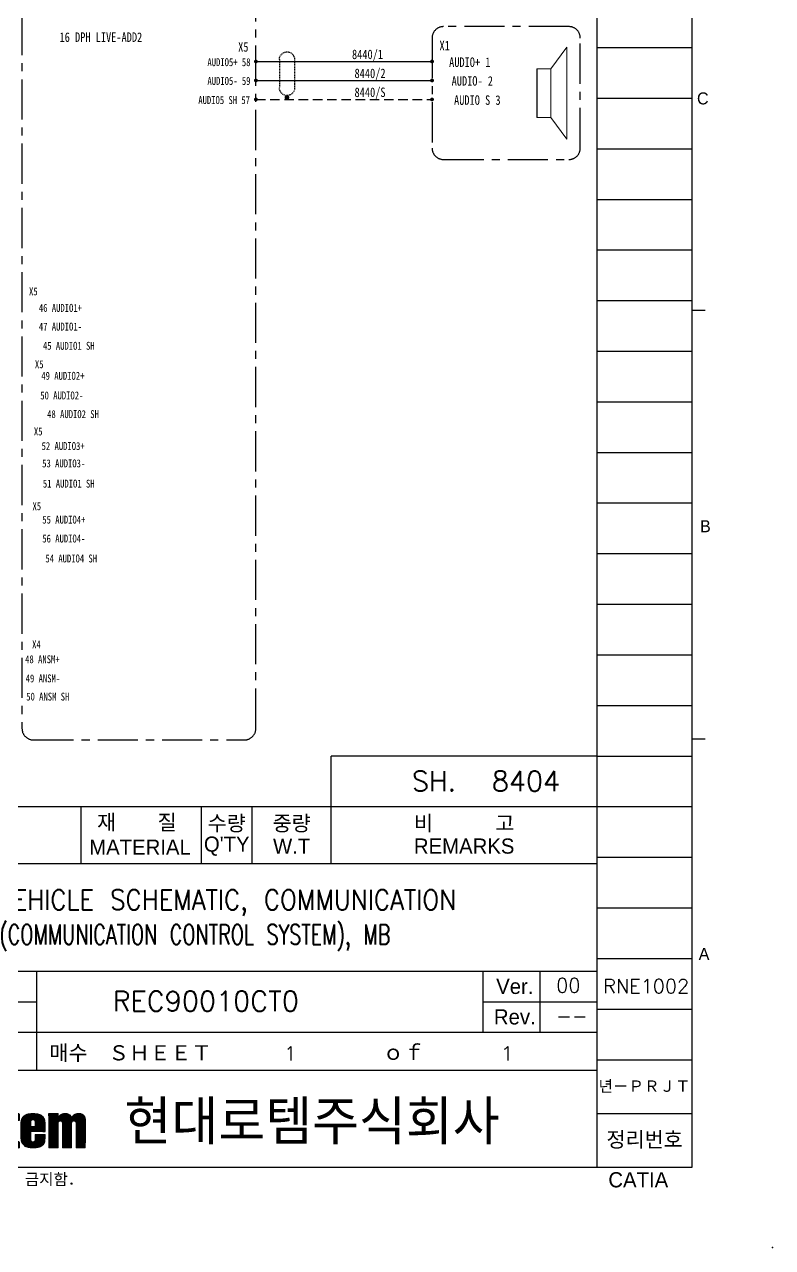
# Model space of a CAD drawing. Header units: millimetres. Extents: x 1204 to 1763, y -128 to 303.
# Drawn here: x 1644.6 to 1762.8, y -128.5 to 64.9 of the extents above; entities that cross this region are included whole.
import ezdxf
from ezdxf.enums import TextEntityAlignment as Align

# ---------------------------------------------------------------- set-up
doc = ezdxf.new("R2010")
doc.units = ezdxf.units.MM
doc.linetypes.add('CENTER', pattern=[50.8, 31.75, -6.35, 6.35, -6.35])
doc.linetypes.add('HIDDEN', pattern=[0.375, 0.25, -0.125])
for name, color, linetype, lineweight in [('7', 7, 'Continuous', 15), ('LINE', 7, 'Continuous', 15), ('TEXT', 7, 'Continuous', 15)]:
    doc.layers.add(name, color=color, linetype=linetype, lineweight=lineweight)
for name, color, linetype in [('AUDIO+', 26, 'Continuous'), ('AUDIO-', 30, 'Continuous'), ('SHIELD', 41, 'Continuous')]:
    doc.layers.add(name, color=color, linetype=linetype)
doc.styles.add('CI', font='romand.shx', dxfattribs={"bigfont": 'whgdtxt.shx'})
doc.styles.add('ROMANS', font='txt', dxfattribs={"height": 0.2})
doc.styles.get("Standard").update_dxf_attribs({"font": 'txt.shx', "bigfont": 'whgtxt.shx'})
pattern_1 = [(45, (1136.182698, 64.533943), (-0.00883883476, 0.00883883476), [])]

# ---------------------------------------------------------------- blocks, each defined once
blk = doc.blocks.new('BALL')
at = {"layer": 'LINE'}
h = blk.add_hatch(color=256, dxfattribs=at)
h.paths.add_polyline_path([(203.75, 320.23, 0.41419), (203.5, 319.98), (203.75, 319.98)])
h.paths.add_polyline_path([(203.75, 320.23), (203.75, 319.98), (204, 319.98, 0.41419)])
h.paths.add_polyline_path([(204, 319.98, 0.00002), (204, 319.98), (203.5, 319.98, 1.00004)])
blk.add_circle((203.75, 319.98), 0.25, dxfattribs=at)
blk = doc.blocks.new('A$C38FC7A60')
at = {"layer": 'SHIELD', "linetype": 'HIDDEN'}
for p, q in [((-1.98, 10), (-1.98, 2.5)), ((0, 0), (0, 0.52))]:
    blk.add_line(p, q, dxfattribs=at)
for points in [[(-1.98, 10), (-1.98, 10), (-1.94, 10.52), (-1.94, 10.52), (-1.23, 12.78), (1.93, 12.35), (1.98, 10), (1.98, 10), (1.98, 2.5), (1.98, 2.5)], [(1.98, 2.5), (1.98, 2.5), (1.94, 1.98), (1.94, 1.98), (1.34, 0.01), (-1.34, 0.01), (-1.94, 1.98), (-1.94, 1.98), (-1.98, 2.5), (-1.98, 2.5)]]:
    blk.add_open_spline(points, degree=3, knots=[0, 0, 0, 0, 1, 1, 1, 2, 2, 2, 3, 3, 3, 3], dxfattribs=at)
at = {"layer": 'SHIELD', "linetype": 'HIDDEN', "xscale": -2, "yscale": 2, "zscale": 2}
blk.add_blockref('BALL', (407.5, -639.96), dxfattribs=at)

msp = doc.modelspace()

# ---------------------------------------------------------------- hatches: boundary and pattern name
h = msp.add_hatch()
h.set_pattern_fill('ANSI31', color=256, scale=0.1, style=0)
h.set_pattern_definition(pattern_1)
h.paths.add_polyline_path([(1647.88, -108.64), (1647.87, -108.56), (1647.86, -108.48), (1647.85, -108.41), (1647.83, -108.33), (1647.81, -108.26), (1647.79, -108.19), (1647.76, -108.12), (1647.73, -108.06), (1647.7, -108), (1647.66, -107.94), (1647.62, -107.88), (1647.57, -107.83), (1647.52, -107.78), (1647.47, -107.73), (1647.42, -107.68), (1647.37, -107.64), (1647.31, -107.6), (1647.25, -107.56), (1647.18, -107.53), (1647.12, -107.49), (1647.05, -107.46), (1646.98, -107.43), (1646.91, -107.41), (1646.83, -107.39), (1646.76, -107.37), (1646.68, -107.35), (1646.6, -107.33), (1646.52, -107.32), (1646.44, -107.31), (1646.36, -107.31), (1646.28, -107.3), (1646.19, -107.3), (1645.79, -107.3), (1645.7, -107.3), (1645.61, -107.31), (1645.53, -107.31), (1645.44, -107.32), (1645.36, -107.34), (1645.28, -107.35), (1645.2, -107.37), (1645.12, -107.39), (1645.04, -107.42), (1644.97, -107.45), (1644.9, -107.48), (1644.83, -107.51), (1644.77, -107.54), (1644.7, -107.58), (1644.64, -107.63), (1644.58, -107.67), (1644.52, -107.72), (1644.47, -107.77), (1644.42, -107.82), (1644.37, -107.88), (1644.33, -107.93), (1644.29, -108), (1644.25, -108.06), (1644.22, -108.13), (1644.19, -108.2), (1644.16, -108.27), (1644.14, -108.34), (1644.12, -108.42), (1644.1, -108.5), (1644.09, -108.59), (1644.08, -108.67), (1644.08, -108.76), (1644.08, -111.26), (1644.08, -111.35), (1644.09, -111.43), (1644.1, -111.51), (1644.11, -111.59), (1644.13, -111.67), (1644.15, -111.74), (1644.17, -111.81), (1644.2, -111.88), (1644.23, -111.94), (1644.26, -112.01), (1644.3, -112.07), (1644.34, -112.12), (1644.38, -112.18), (1644.43, -112.23), (1644.47, -112.28), (1644.53, -112.32), (1644.58, -112.37), (1644.64, -112.41), (1644.7, -112.45), (1644.76, -112.48), (1644.82, -112.51), (1644.89, -112.54), (1644.96, -112.57), (1645.03, -112.59), (1645.11, -112.61), (1645.19, -112.63), (1645.27, -112.65), (1645.35, -112.66), (1645.43, -112.67), (1645.52, -112.68), (1645.61, -112.68), (1645.7, -112.68), (1646.25, -112.68), (1646.33, -112.68), (1646.41, -112.68), (1646.49, -112.67), (1646.57, -112.66), (1646.64, -112.65), (1646.72, -112.64), (1646.79, -112.62), (1646.86, -112.6), (1646.94, -112.58), (1647, -112.56), (1647.07, -112.53), (1647.14, -112.5), (1647.2, -112.47), (1647.26, -112.44), (1647.32, -112.4), (1647.38, -112.37), (1647.43, -112.33), (1647.48, -112.28), (1647.53, -112.24), (1647.58, -112.2), (1647.62, -112.15), (1647.66, -112.1), (1647.7, -112.04), (1647.73, -111.99), (1647.76, -111.94), (1647.79, -111.88), (1647.81, -111.82), (1647.83, -111.76), (1647.85, -111.69), (1647.86, -111.63), (1647.87, -111.56), (1647.87, -111.49), (1647.88, -110.59), (1646.33, -110.59), (1646.33, -111.34), (1646.33, -111.42), (1646.31, -111.51), (1646.28, -111.59), (1646.24, -111.65), (1646.18, -111.71), (1646.12, -111.74), (1646.05, -111.77), (1645.98, -111.78), (1645.9, -111.77), (1645.84, -111.75), (1645.78, -111.72), (1645.72, -111.67), (1645.68, -111.6), (1645.65, -111.54), (1645.63, -111.44), (1645.62, -111.36), (1645.62, -108.6), (1645.63, -108.54), (1645.64, -108.46), (1645.68, -108.4), (1645.72, -108.35), (1645.78, -108.3), (1645.83, -108.28), (1645.89, -108.26), (1645.96, -108.25), (1646.04, -108.26), (1646.09, -108.28), (1646.16, -108.3), (1646.22, -108.35), (1646.26, -108.39), (1646.3, -108.45), (1646.32, -108.52), (1646.33, -108.59), (1646.33, -109.31), (1645.62, -109.31), (1645.62, -110.14), (1647.88, -110.14)])
h.paths.add_polyline_path([(1643.1, -108.32), (1643.82, -108.32), (1643.82, -107.3), (1641.07, -107.3), (1641.07, -108.32), (1641.58, -108.32), (1641.6, -111.71), (1641.6, -111.77), (1641.61, -111.83), (1641.61, -111.89), (1641.62, -111.95), (1641.63, -112), (1641.64, -112.05), (1641.65, -112.1), (1641.67, -112.15), (1641.69, -112.19), (1641.71, -112.24), (1641.73, -112.28), (1641.75, -112.32), (1641.78, -112.35), (1641.8, -112.39), (1641.83, -112.42), (1641.86, -112.45), (1641.89, -112.48), (1641.92, -112.51), (1641.96, -112.53), (1641.99, -112.55), (1642.03, -112.57), (1642.07, -112.59), (1642.11, -112.61), (1642.15, -112.63), (1642.19, -112.64), (1642.23, -112.65), (1642.28, -112.66), (1642.32, -112.67), (1642.37, -112.67), (1642.42, -112.68), (1642.47, -112.68), (1642.52, -112.68), (1643.82, -112.68), (1643.82, -111.73), (1643.37, -111.73), (1643.32, -111.73), (1643.29, -111.71), (1643.26, -111.7), (1643.2, -111.65), (1643.15, -111.59), (1643.12, -111.52), (1643.11, -111.46), (1643.1, -111.4)])
h.paths.add_polyline_path([(1640.85, -111.33), (1640.85, -111.24), (1640.85, -108.66), (1640.85, -108.59), (1640.84, -108.52), (1640.83, -108.45), (1640.81, -108.38), (1640.79, -108.31), (1640.77, -108.25), (1640.74, -108.19), (1640.71, -108.12), (1640.68, -108.06), (1640.64, -108), (1640.6, -107.95), (1640.55, -107.89), (1640.51, -107.84), (1640.45, -107.79), (1640.4, -107.74), (1640.35, -107.69), (1640.29, -107.65), (1640.23, -107.6), (1640.17, -107.56), (1640.11, -107.53), (1640.04, -107.49), (1639.98, -107.46), (1639.91, -107.43), (1639.84, -107.4), (1639.77, -107.38), (1639.7, -107.36), (1639.63, -107.34), (1639.56, -107.33), (1639.48, -107.32), (1639.41, -107.31), (1639.34, -107.3), (1639.27, -107.3), (1638.68, -107.3), (1638.59, -107.3), (1638.5, -107.31), (1638.42, -107.32), (1638.33, -107.33), (1638.25, -107.35), (1638.17, -107.36), (1638.1, -107.39), (1638.02, -107.41), (1637.95, -107.44), (1637.88, -107.47), (1637.81, -107.51), (1637.75, -107.54), (1637.68, -107.58), (1637.62, -107.62), (1637.56, -107.67), (1637.51, -107.71), (1637.46, -107.76), (1637.41, -107.81), (1637.36, -107.87), (1637.32, -107.92), (1637.28, -107.98), (1637.24, -108.03), (1637.21, -108.09), (1637.18, -108.15), (1637.15, -108.22), (1637.12, -108.28), (1637.1, -108.34), (1637.08, -108.41), (1637.07, -108.48), (1637.06, -108.54), (1637.05, -108.61), (1637.05, -108.68), (1638.58, -108.56), (1638.58, -108.51), (1638.6, -108.44), (1638.63, -108.39), (1638.68, -108.33), (1638.76, -108.29), (1638.83, -108.27), (1638.88, -108.26), (1638.94, -108.25), (1639.02, -108.26), (1639.06, -108.27), (1639.1, -108.29), (1639.18, -108.33), (1639.23, -108.39), (1639.27, -108.44), (1639.28, -108.51), (1639.29, -108.56), (1639.29, -111.4), (1639.28, -111.47), (1639.27, -111.56), (1639.23, -111.63), (1639.19, -111.7), (1639.13, -111.75), (1639.08, -111.78), (1639.01, -111.81), (1638.93, -111.82), (1638.85, -111.81), (1638.79, -111.79), (1638.73, -111.75), (1638.67, -111.7), (1638.63, -111.63), (1638.6, -111.56), (1638.58, -111.47), (1638.58, -111.4), (1638.58, -108.56), (1637.05, -108.68), (1637.05, -111.3), (1637.05, -111.39), (1637.06, -111.47), (1637.08, -111.55), (1637.09, -111.62), (1637.12, -111.7), (1637.14, -111.77), (1637.17, -111.84), (1637.21, -111.9), (1637.25, -111.97), (1637.29, -112.03), (1637.34, -112.08), (1637.38, -112.14), (1637.44, -112.19), (1637.49, -112.24), (1637.55, -112.29), (1637.61, -112.34), (1637.67, -112.38), (1637.73, -112.42), (1637.79, -112.45), (1637.86, -112.49), (1637.93, -112.52), (1637.99, -112.55), (1638.06, -112.57), (1638.13, -112.6), (1638.2, -112.62), (1638.27, -112.63), (1638.34, -112.65), (1638.41, -112.66), (1638.48, -112.67), (1638.55, -112.68), (1638.61, -112.68), (1638.68, -112.68), (1639.16, -112.68), (1639.25, -112.68), (1639.34, -112.67), (1639.42, -112.66), (1639.51, -112.65), (1639.59, -112.64), (1639.67, -112.62), (1639.75, -112.6), (1639.82, -112.58), (1639.9, -112.55), (1639.97, -112.53), (1640.04, -112.5), (1640.11, -112.46), (1640.18, -112.43), (1640.24, -112.39), (1640.3, -112.35), (1640.36, -112.3), (1640.42, -112.25), (1640.47, -112.21), (1640.52, -112.15), (1640.57, -112.1), (1640.61, -112.04), (1640.65, -111.98), (1640.69, -111.92), (1640.72, -111.85), (1640.75, -111.79), (1640.78, -111.72), (1640.8, -111.64), (1640.82, -111.57), (1640.83, -111.49), (1640.84, -111.41)])
h.paths.add_polyline_path([(1636.56, -110.23), (1636.56, -110.17), (1636.56, -110.12), (1636.55, -110.07), (1636.54, -110.03), (1636.52, -109.98), (1636.51, -109.93), (1636.49, -109.89), (1636.47, -109.85), (1636.44, -109.81), (1636.41, -109.77), (1636.38, -109.74), (1636.35, -109.7), (1636.32, -109.67), (1636.28, -109.64), (1636.24, -109.61), (1636.2, -109.58), (1636.16, -109.55), (1636.11, -109.53), (1636.06, -109.5), (1636.02, -109.48), (1635.97, -109.46), (1635.92, -109.44), (1635.86, -109.43), (1635.81, -109.41), (1635.76, -109.39), (1635.7, -109.38), (1635.64, -109.37), (1635.59, -109.36), (1635.53, -109.35), (1635.47, -109.34), (1635.41, -109.34), (1635.35, -109.33), (1635.41, -109.33), (1635.47, -109.32), (1635.53, -109.31), (1635.59, -109.29), (1635.64, -109.28), (1635.7, -109.26), (1635.76, -109.24), (1635.81, -109.22), (1635.86, -109.19), (1635.92, -109.16), (1635.97, -109.13), (1636.02, -109.1), (1636.06, -109.07), (1636.11, -109.03), (1636.16, -108.99), (1636.2, -108.95), (1636.24, -108.91), (1636.28, -108.87), (1636.32, -108.83), (1636.35, -108.78), (1636.38, -108.73), (1636.41, -108.68), (1636.44, -108.63), (1636.47, -108.58), (1636.49, -108.53), (1636.51, -108.47), (1636.52, -108.42), (1636.54, -108.36), (1636.55, -108.31), (1636.56, -108.25), (1636.56, -108.19), (1636.56, -108.13), (1636.56, -107.69), (1636.56, -107.62), (1636.56, -107.55), (1636.55, -107.48), (1636.54, -107.42), (1636.52, -107.36), (1636.5, -107.3), (1636.48, -107.24), (1636.46, -107.18), (1636.43, -107.13), (1636.4, -107.08), (1636.36, -107.03), (1636.32, -106.98), (1636.28, -106.93), (1636.24, -106.88), (1636.19, -106.84), (1636.14, -106.8), (1636.09, -106.76), (1636.03, -106.73), (1635.97, -106.69), (1635.91, -106.66), (1635.84, -106.63), (1635.78, -106.6), (1635.71, -106.58), (1635.63, -106.56), (1635.55, -106.54), (1635.47, -106.52), (1635.39, -106.5), (1635.31, -106.49), (1635.22, -106.48), (1635.13, -106.47), (1635.04, -106.47), (1634.94, -106.47), (1632.65, -106.47), (1632.65, -112.68), (1634.21, -112.68), (1634.21, -107.34), (1634.53, -107.34), (1634.63, -107.35), (1634.74, -107.39), (1634.83, -107.47), (1634.89, -107.54), (1634.92, -107.59), (1634.95, -107.65), (1634.98, -107.71), (1635, -107.78), (1635.02, -107.85), (1635.03, -107.92), (1635.04, -107.99), (1635.05, -108.07), (1635.05, -108.14), (1635.05, -108.22), (1635.04, -108.29), (1635.03, -108.37), (1635.01, -108.44), (1635, -108.51), (1634.97, -108.57), (1634.95, -108.64), (1634.92, -108.69), (1634.88, -108.75), (1634.82, -108.82), (1634.74, -108.89), (1634.63, -108.94), (1634.53, -108.95), (1634.21, -108.95), (1634.21, -109.84), (1634.59, -109.84), (1634.63, -109.84), (1634.67, -109.85), (1634.72, -109.86), (1634.79, -109.9), (1634.82, -109.93), (1634.85, -109.95), (1634.88, -109.99), (1634.9, -110.01), (1634.92, -110.05), (1634.94, -110.09), (1634.96, -110.13), (1634.97, -110.15), (1634.98, -110.18), (1635, -110.22), (1635.01, -110.26), (1635.02, -110.29), (1635.03, -110.34), (1635.03, -110.36), (1635.04, -110.42), (1635.04, -110.44), (1635.04, -110.47), (1635.04, -112.68), (1636.56, -112.68)])
h = msp.add_hatch()
h.set_pattern_fill('ANSI31', color=256, scale=0.1, style=0)
h.set_pattern_definition(pattern_1)
h.paths.add_polyline_path([(1654.26, -108.21), (1654.25, -108.11), (1654.23, -108), (1654.21, -107.91), (1654.17, -107.82), (1654.13, -107.74), (1654.08, -107.67), (1654.02, -107.6), (1653.95, -107.53), (1653.88, -107.48), (1653.81, -107.43), (1653.73, -107.39), (1653.64, -107.35), (1653.55, -107.33), (1653.46, -107.3), (1653.37, -107.29), (1653.27, -107.28), (1653.18, -107.28), (1653.08, -107.28), (1652.98, -107.29), (1652.89, -107.31), (1652.8, -107.34), (1652.71, -107.37), (1652.62, -107.4), (1652.54, -107.45), (1652.46, -107.5), (1652.39, -107.55), (1652.33, -107.62), (1652.27, -107.69), (1652.21, -107.76), (1652.17, -107.85), (1652.13, -107.94), (1652.1, -108.03), (1652.07, -107.94), (1652.04, -107.85), (1652, -107.77), (1651.95, -107.69), (1651.89, -107.62), (1651.83, -107.56), (1651.77, -107.5), (1651.7, -107.45), (1651.63, -107.41), (1651.55, -107.37), (1651.47, -107.34), (1651.39, -107.32), (1651.3, -107.3), (1651.22, -107.28), (1651.13, -107.28), (1651.04, -107.28), (1650.95, -107.28), (1650.87, -107.29), (1650.78, -107.31), (1650.69, -107.33), (1650.61, -107.36), (1650.53, -107.4), (1650.45, -107.44), (1650.37, -107.48), (1650.3, -107.53), (1650.23, -107.59), (1650.16, -107.65), (1650.11, -107.72), (1650.05, -107.8), (1650, -107.88), (1649.96, -107.96), (1649.93, -108.05), (1649.93, -107.3), (1648.47, -107.3), (1648.47, -112.68), (1649.93, -112.68), (1649.93, -108.78), (1649.94, -108.7), (1649.97, -108.64), (1650, -108.58), (1650.05, -108.53), (1650.11, -108.49), (1650.17, -108.47), (1650.25, -108.46), (1650.31, -108.46), (1650.38, -108.47), (1650.43, -108.48), (1650.5, -108.52), (1650.54, -108.56), (1650.59, -108.61), (1650.62, -108.69), (1650.64, -108.77), (1650.64, -108.82), (1650.64, -112.68), (1652.08, -112.68), (1652.08, -108.72), (1652.1, -108.65), (1652.13, -108.59), (1652.17, -108.54), (1652.23, -108.5), (1652.29, -108.47), (1652.35, -108.46), (1652.4, -108.46), (1652.45, -108.45), (1652.52, -108.46), (1652.58, -108.48), (1652.63, -108.51), (1652.69, -108.56), (1652.74, -108.62), (1652.76, -108.68), (1652.77, -108.76), (1652.77, -112.68), (1654.24, -112.68)])

# ---------------------------------------------------------------- linework, layer by layer
at = {"color": 5, "linetype": 'Continuous'}
for p, q in [((1735.08, -115.77), (1735.08, 290.63)), ((1750.08, -115.77), (1750.08, 290.63)), ((1735.08, 61.23), (1750.08, 61.23)), ((1735.08, 45.23), (1750.08, 45.23)), ((1735.08, 29.23), (1750.08, 29.23)), ((1735.08, 13.23), (1750.08, 13.23)), ((1735.08, -2.77), (1750.08, -2.77)), ((1735.08, -18.77), (1750.08, -18.77)), ((1735.08, -34.77), (1750.08, -34.77)), ((1735.08, -50.77), (1750.08, -50.77)), ((1556.58, -58.77), (1735.08, -58.77)), ((1735.08, -66.77), (1750.08, -66.77)), ((1556.58, -67.77), (1735.08, -67.77)), ((1735.08, -82.77), (1750.08, -82.77)), ((1735.08, -98.77), (1750.08, -98.77)), ((1216.68, -115.77), (1750.08, -115.77))]:
    msp.add_line(p, q, dxfattribs=at)
msp.add_line((1725.55, 57.88), (1725.55, 50.18))
at = {"color": 6, "linetype": 'Continuous'}
for p, q in [((1735.08, 53.23), (1750.08, 53.23)), ((1735.08, 37.23), (1750.08, 37.23)), ((1735.08, 21.23), (1750.08, 21.23)), ((1750.08, 19.7), (1752.13, 19.7)), ((1735.08, 5.23), (1750.08, 5.23)), ((1735.08, -10.77), (1750.08, -10.77)), ((1735.08, -26.77), (1750.08, -26.77)), ((1735.08, -42.77), (1750.08, -42.77)), ((1750.08, -48.03), (1752.13, -48.03)), ((1693.08, -58.77), (1693.08, -50.77)), ((1735.08, -50.77), (1693.08, -50.77)), ((1653.58, -67.77), (1653.58, -58.77)), ((1672.58, -67.77), (1672.58, -58.77)), ((1680.58, -67.77), (1680.58, -58.77)), ((1693.08, -67.77), (1693.08, -58.77)), ((1735.08, -58.77), (1750.08, -58.77)), ((1735.08, -74.77), (1750.08, -74.77)), ((1619.58, -84.78), (1735.08, -84.78)), ((1646.58, -94.43), (1646.58, -84.78)), ((1717.08, -94.43), (1717.08, -84.78)), ((1726.08, -94.43), (1726.08, -84.78)), ((1638.58, -89.61), (1646.58, -89.61)), ((1717.08, -89.61), (1735.08, -89.61)), ((1735.08, -90.77), (1750.08, -90.77)), ((1619.58, -94.43), (1735.08, -94.43)), ((1646.58, -100.43), (1646.58, -94.43)), ((1715.08, -94.43), (1720.08, -94.43)), ((1594.58, -100.43), (1735.08, -100.43)), ((1735.08, -107.27), (1750.08, -107.27))]:
    msp.add_line(p, q, dxfattribs=at)
at = {"color": 154, "lineweight": 0}
for p, q in [((1644.64, -107.63), (1644.58, -107.67)), ((1644.7, -107.58), (1644.64, -107.63)), ((1644.77, -107.54), (1644.7, -107.58)), ((1644.83, -107.51), (1644.77, -107.54)), ((1644.9, -107.48), (1644.83, -107.51)), ((1644.97, -107.45), (1644.9, -107.48)), ((1645.04, -107.42), (1644.97, -107.45)), ((1645.12, -107.39), (1645.04, -107.42)), ((1645.2, -107.37), (1645.12, -107.39)), ((1645.28, -107.35), (1645.2, -107.37)), ((1645.36, -107.34), (1645.28, -107.35)), ((1645.44, -107.32), (1645.36, -107.34)), ((1645.53, -107.31), (1645.44, -107.32)), ((1645.61, -107.31), (1645.53, -107.31)), ((1645.7, -107.3), (1645.61, -107.31)), ((1645.79, -107.3), (1645.7, -107.3)), ((1646.19, -107.3), (1645.79, -107.3)), ((1645.85, -108.27), (1645.88, -108.26)), ((1645.88, -108.26), (1645.91, -108.26)), ((1645.91, -108.26), (1645.95, -108.26)), ((1645.95, -108.26), (1645.98, -108.26)), ((1645.98, -108.26), (1646.01, -108.26)), ((1646.01, -108.26), (1646.05, -108.26)), ((1646.05, -108.26), (1646.08, -108.27)), ((1646.28, -107.3), (1646.19, -107.3)), ((1646.36, -107.31), (1646.28, -107.3)), ((1646.44, -107.31), (1646.36, -107.31)), ((1646.52, -107.32), (1646.44, -107.31)), ((1646.6, -107.33), (1646.52, -107.32)), ((1646.68, -107.35), (1646.6, -107.33)), ((1646.76, -107.37), (1646.68, -107.35)), ((1646.83, -107.39), (1646.76, -107.37)), ((1646.91, -107.41), (1646.83, -107.39)), ((1646.98, -107.43), (1646.91, -107.41)), ((1647.05, -107.46), (1646.98, -107.43)), ((1647.12, -107.49), (1647.05, -107.46)), ((1647.18, -107.53), (1647.12, -107.49)), ((1647.25, -107.56), (1647.18, -107.53)), ((1647.31, -107.6), (1647.25, -107.56)), ((1647.37, -107.64), (1647.31, -107.6)), ((1647.42, -107.68), (1647.37, -107.64)), ((1647.47, -107.73), (1647.42, -107.68)), ((1647.52, -107.78), (1647.47, -107.73)), ((1647.57, -107.83), (1647.52, -107.78)), ((1647.62, -107.88), (1647.57, -107.83)), ((1647.66, -107.94), (1647.62, -107.88)), ((1647.7, -108), (1647.66, -107.94)), ((1647.73, -108.06), (1647.7, -108)), ((1647.76, -108.12), (1647.73, -108.06)), ((1647.79, -108.19), (1647.76, -108.12)), ((1647.81, -108.26), (1647.79, -108.19)), ((1647.83, -108.33), (1647.81, -108.26)), ((1648.47, -107.3), (1648.47, -112.68)), ((1649.93, -107.3), (1648.47, -107.3)), ((1648.47, -107.3), (1648.47, -107.3)), ((1649.93, -108.05), (1649.93, -107.3)), ((1649.96, -107.96), (1649.93, -108.05)), ((1650, -107.88), (1649.96, -107.96)), ((1650.05, -107.8), (1650, -107.88)), ((1650.11, -107.72), (1650.05, -107.8)), ((1650.16, -107.65), (1650.11, -107.72)), ((1650.23, -107.59), (1650.16, -107.65)), ((1650.3, -107.53), (1650.23, -107.59)), ((1650.37, -107.48), (1650.3, -107.53)), ((1650.45, -107.44), (1650.37, -107.48)), ((1650.53, -107.4), (1650.45, -107.44)), ((1650.61, -107.36), (1650.53, -107.4)), ((1650.69, -107.33), (1650.61, -107.36)), ((1650.78, -107.31), (1650.69, -107.33)), ((1650.87, -107.29), (1650.78, -107.31)), ((1650.95, -107.28), (1650.87, -107.29)), ((1651.04, -107.28), (1650.95, -107.28)), ((1651.13, -107.28), (1651.04, -107.28)), ((1651.22, -107.28), (1651.13, -107.28)), ((1651.3, -107.3), (1651.22, -107.28)), ((1651.39, -107.32), (1651.3, -107.3)), ((1651.47, -107.34), (1651.39, -107.32)), ((1651.55, -107.37), (1651.47, -107.34)), ((1651.63, -107.41), (1651.55, -107.37)), ((1651.7, -107.45), (1651.63, -107.41)), ((1651.77, -107.5), (1651.7, -107.45)), ((1651.83, -107.56), (1651.77, -107.5)), ((1651.89, -107.62), (1651.83, -107.56)), ((1651.95, -107.69), (1651.89, -107.62)), ((1652, -107.77), (1651.95, -107.69)), ((1652.04, -107.85), (1652, -107.77)), ((1652.07, -107.94), (1652.04, -107.85)), ((1652.1, -108.03), (1652.07, -107.94)), ((1652.13, -107.94), (1652.1, -108.03)), ((1652.17, -107.85), (1652.13, -107.94)), ((1652.21, -107.76), (1652.17, -107.85)), ((1652.27, -107.69), (1652.21, -107.76)), ((1652.33, -107.62), (1652.27, -107.69)), ((1652.39, -107.55), (1652.33, -107.62)), ((1652.46, -107.5), (1652.39, -107.55)), ((1652.54, -107.45), (1652.46, -107.5)), ((1652.62, -107.4), (1652.54, -107.45)), ((1652.71, -107.37), (1652.62, -107.4)), ((1652.8, -107.34), (1652.71, -107.37)), ((1652.89, -107.31), (1652.8, -107.34)), ((1652.98, -107.29), (1652.89, -107.31)), ((1653.08, -107.28), (1652.98, -107.29)), ((1653.18, -107.28), (1653.08, -107.28)), ((1653.27, -107.28), (1653.18, -107.28)), ((1653.37, -107.29), (1653.27, -107.28)), ((1653.46, -107.3), (1653.37, -107.29)), ((1653.55, -107.33), (1653.46, -107.3)), ((1653.64, -107.35), (1653.55, -107.33)), ((1653.73, -107.39), (1653.64, -107.35)), ((1653.81, -107.43), (1653.73, -107.39)), ((1653.88, -107.48), (1653.81, -107.43)), ((1653.95, -107.53), (1653.88, -107.48)), ((1654.02, -107.6), (1653.95, -107.53)), ((1654.08, -107.67), (1654.02, -107.6)), ((1654.13, -107.74), (1654.08, -107.67)), ((1654.17, -107.82), (1654.13, -107.74)), ((1654.21, -107.91), (1654.17, -107.82)), ((1654.23, -108), (1654.21, -107.91)), ((1654.25, -108.11), (1654.23, -108)), ((1654.24, -112.68), (1654.26, -108.21)), ((1654.26, -108.21), (1654.25, -108.11)), ((1645.62, -108.56), (1645.63, -108.52)), ((1645.62, -108.6), (1645.62, -108.56)), ((1645.62, -111.36), (1645.62, -108.6)), ((1646.33, -109.31), (1645.62, -109.31)), ((1645.62, -109.31), (1645.62, -110.14)), ((1645.62, -110.14), (1647.88, -110.14)), ((1645.63, -108.52), (1645.64, -108.48)), ((1645.64, -108.48), (1645.65, -108.44)), ((1645.65, -108.44), (1645.67, -108.41)), ((1645.67, -108.41), (1645.69, -108.38)), ((1645.69, -108.38), (1645.71, -108.36)), ((1645.71, -108.36), (1645.73, -108.33)), ((1645.73, -108.33), (1645.76, -108.31)), ((1645.76, -108.31), (1645.79, -108.3)), ((1645.79, -108.3), (1645.82, -108.28)), ((1645.82, -108.28), (1645.85, -108.27)), ((1646.08, -108.27), (1646.11, -108.28)), ((1646.11, -108.28), (1646.14, -108.3)), ((1646.14, -108.3), (1646.17, -108.31)), ((1646.17, -108.31), (1646.2, -108.33)), ((1646.2, -108.33), (1646.22, -108.35)), ((1646.22, -108.35), (1646.25, -108.38)), ((1646.25, -108.38), (1646.27, -108.41)), ((1646.27, -108.41), (1646.29, -108.44)), ((1646.29, -108.44), (1646.3, -108.47)), ((1646.3, -108.47), (1646.32, -108.5)), ((1646.32, -108.5), (1646.33, -108.54)), ((1646.33, -108.54), (1646.33, -108.58)), ((1646.33, -108.58), (1646.33, -108.62)), ((1646.33, -108.62), (1646.33, -109.31)), ((1647.85, -108.41), (1647.83, -108.33)), ((1647.86, -108.48), (1647.85, -108.41)), ((1647.87, -108.56), (1647.86, -108.48)), ((1647.88, -108.64), (1647.87, -108.56)), ((1647.88, -110.14), (1647.88, -108.64)), ((1649.93, -108.76), (1649.94, -108.72)), ((1649.93, -108.8), (1649.93, -108.76)), ((1649.93, -112.68), (1649.93, -108.8)), ((1649.94, -108.72), (1649.95, -108.68)), ((1649.95, -108.68), (1649.96, -108.65)), ((1649.96, -108.65), (1649.98, -108.62)), ((1649.98, -108.62), (1650, -108.59)), ((1650, -108.59), (1650.02, -108.56)), ((1650.02, -108.56), (1650.04, -108.54)), ((1650.04, -108.54), (1650.07, -108.52)), ((1650.07, -108.52), (1650.1, -108.5)), ((1650.1, -108.5), (1650.13, -108.49)), ((1650.13, -108.49), (1650.16, -108.48)), ((1650.16, -108.48), (1650.19, -108.47)), ((1650.19, -108.47), (1650.22, -108.46)), ((1650.22, -108.46), (1650.26, -108.46)), ((1650.26, -108.46), (1650.29, -108.46)), ((1650.29, -108.46), (1650.32, -108.46)), ((1650.32, -108.46), (1650.36, -108.46)), ((1650.36, -108.46), (1650.39, -108.47)), ((1650.39, -108.47), (1650.42, -108.48)), ((1650.42, -108.48), (1650.45, -108.49)), ((1650.45, -108.49), (1650.48, -108.51)), ((1650.48, -108.51), (1650.51, -108.53)), ((1650.51, -108.53), (1650.53, -108.55)), ((1650.53, -108.55), (1650.56, -108.57)), ((1650.56, -108.57), (1650.58, -108.6)), ((1650.58, -108.6), (1650.6, -108.63)), ((1650.6, -108.63), (1650.61, -108.66)), ((1650.61, -108.66), (1650.62, -108.7)), ((1650.62, -108.7), (1650.63, -108.74)), ((1650.63, -108.74), (1650.64, -108.78)), ((1650.64, -108.78), (1650.64, -108.82)), ((1650.64, -108.82), (1650.64, -112.68)), ((1652.08, -108.71), (1652.09, -108.67)), ((1652.08, -108.74), (1652.08, -108.71)), ((1652.08, -112.68), (1652.08, -108.74)), ((1652.09, -108.67), (1652.1, -108.64)), ((1652.1, -108.64), (1652.11, -108.62)), ((1652.11, -108.62), (1652.13, -108.59)), ((1652.13, -108.59), (1652.15, -108.56)), ((1652.15, -108.56), (1652.17, -108.54)), ((1652.17, -108.54), (1652.19, -108.52)), ((1652.19, -108.52), (1652.22, -108.51)), ((1652.22, -108.51), (1652.24, -108.49)), ((1652.24, -108.49), (1652.27, -108.48)), ((1652.27, -108.48), (1652.3, -108.47)), ((1652.3, -108.47), (1652.33, -108.46)), ((1652.33, -108.46), (1652.36, -108.46)), ((1652.36, -108.46), (1652.4, -108.46)), ((1652.4, -108.46), (1652.43, -108.45)), ((1652.43, -108.45), (1652.46, -108.46)), ((1652.46, -108.46), (1652.49, -108.46)), ((1652.49, -108.46), (1652.53, -108.47)), ((1652.53, -108.47), (1652.56, -108.48)), ((1652.56, -108.48), (1652.59, -108.49)), ((1652.59, -108.49), (1652.62, -108.5)), ((1652.62, -108.5), (1652.64, -108.52)), ((1652.64, -108.52), (1652.67, -108.54)), ((1652.67, -108.54), (1652.69, -108.56)), ((1652.69, -108.56), (1652.71, -108.58)), ((1652.71, -108.58), (1652.73, -108.61)), ((1652.73, -108.61), (1652.75, -108.64)), ((1652.75, -108.64), (1652.76, -108.67)), ((1652.76, -108.67), (1652.77, -108.71)), ((1652.77, -108.71), (1652.77, -108.74)), ((1652.77, -108.74), (1652.77, -108.78)), ((1652.77, -108.78), (1652.77, -112.68)), ((1645.62, -111.41), (1645.62, -111.36)), ((1645.63, -111.46), (1645.62, -111.41)), ((1645.64, -111.5), (1645.63, -111.46)), ((1645.65, -111.55), (1645.64, -111.5)), ((1645.67, -111.58), (1645.65, -111.55)), ((1645.69, -111.62), (1645.67, -111.58)), ((1645.71, -111.65), (1645.69, -111.62)), ((1645.73, -111.68), (1645.71, -111.65)), ((1645.76, -111.7), (1645.73, -111.68)), ((1645.79, -111.72), (1645.76, -111.7)), ((1645.81, -111.74), (1645.79, -111.72)), ((1645.84, -111.75), (1645.81, -111.74)), ((1645.88, -111.76), (1645.84, -111.75)), ((1645.91, -111.77), (1645.88, -111.76)), ((1645.94, -111.77), (1645.91, -111.77)), ((1645.98, -111.78), (1645.94, -111.77)), ((1646.01, -111.77), (1645.98, -111.78)), ((1646.04, -111.77), (1646.01, -111.77)), ((1646.08, -111.76), (1646.04, -111.77)), ((1646.11, -111.75), (1646.08, -111.76)), ((1646.14, -111.73), (1646.11, -111.75)), ((1646.17, -111.71), (1646.14, -111.73)), ((1646.2, -111.69), (1646.17, -111.71)), ((1646.22, -111.66), (1646.2, -111.69)), ((1646.25, -111.64), (1646.22, -111.66)), ((1646.27, -111.6), (1646.25, -111.64)), ((1646.29, -111.57), (1646.27, -111.6)), ((1646.3, -111.53), (1646.29, -111.57)), ((1646.32, -111.49), (1646.3, -111.53)), ((1646.33, -111.44), (1646.32, -111.49)), ((1647.88, -110.59), (1646.33, -110.59)), ((1646.33, -110.59), (1646.33, -111.34)), ((1646.33, -111.34), (1646.33, -111.39)), ((1646.33, -111.39), (1646.33, -111.44)), ((1647.62, -112.15), (1647.66, -112.1)), ((1647.66, -112.1), (1647.7, -112.04)), ((1647.7, -112.04), (1647.73, -111.99)), ((1647.73, -111.99), (1647.76, -111.94)), ((1647.76, -111.94), (1647.79, -111.88)), ((1647.79, -111.88), (1647.81, -111.82)), ((1647.81, -111.82), (1647.83, -111.76)), ((1647.83, -111.76), (1647.85, -111.69)), ((1647.85, -111.69), (1647.86, -111.63)), ((1647.86, -111.63), (1647.87, -111.56)), ((1647.87, -111.49), (1647.88, -110.59)), ((1647.87, -111.56), (1647.87, -111.49)), ((1644.58, -112.37), (1644.64, -112.41)), ((1644.64, -112.41), (1644.7, -112.45)), ((1644.7, -112.45), (1644.76, -112.48)), ((1644.76, -112.48), (1644.82, -112.51)), ((1644.82, -112.51), (1644.89, -112.54)), ((1644.89, -112.54), (1644.96, -112.57)), ((1644.96, -112.57), (1645.03, -112.59)), ((1645.03, -112.59), (1645.11, -112.61)), ((1645.11, -112.61), (1645.19, -112.63)), ((1645.19, -112.63), (1645.27, -112.65)), ((1645.27, -112.65), (1645.35, -112.66)), ((1645.35, -112.66), (1645.43, -112.67)), ((1645.43, -112.67), (1645.52, -112.68)), ((1645.52, -112.68), (1645.61, -112.68)), ((1645.61, -112.68), (1645.7, -112.68)), ((1645.7, -112.68), (1646.25, -112.68)), ((1646.25, -112.68), (1646.33, -112.68)), ((1646.33, -112.68), (1646.41, -112.68)), ((1646.41, -112.68), (1646.49, -112.67)), ((1646.49, -112.67), (1646.57, -112.66)), ((1646.57, -112.66), (1646.64, -112.65)), ((1646.64, -112.65), (1646.72, -112.64)), ((1646.72, -112.64), (1646.79, -112.62)), ((1646.79, -112.62), (1646.86, -112.6)), ((1646.86, -112.6), (1646.94, -112.58)), ((1646.94, -112.58), (1647, -112.56)), ((1647, -112.56), (1647.07, -112.53)), ((1647.07, -112.53), (1647.14, -112.5)), ((1647.14, -112.5), (1647.2, -112.47)), ((1647.2, -112.47), (1647.26, -112.44)), ((1647.26, -112.44), (1647.32, -112.4)), ((1647.32, -112.4), (1647.38, -112.37)), ((1647.38, -112.37), (1647.43, -112.33)), ((1647.43, -112.33), (1647.48, -112.28)), ((1647.48, -112.28), (1647.53, -112.24)), ((1647.53, -112.24), (1647.58, -112.2)), ((1647.58, -112.2), (1647.62, -112.15)), ((1648.47, -112.68), (1649.93, -112.68)), ((1650.64, -112.68), (1652.08, -112.68)), ((1652.77, -112.68), (1654.24, -112.68))]:
    msp.add_line(p, q, dxfattribs=at)
at = {"color": 1, "linetype": 'CENTER', "ltscale": 0.2}
for points in [[(1679.38, 261.2), (1646.04, 261.2, 0.414214), (1644.24, 259.4), (1644.24, -46.42, 0.414214), (1646.04, -48.22), (1679.38, -48.22, 0.414214), (1681.18, -46.42), (1681.18, 259.4, 0.414214)], [(1732.42, 45.33), (1732.42, 62.73, 0.414214), (1730.62, 64.53), (1710.81, 64.53, 0.414214), (1709.01, 62.73), (1709.01, 45.33, 0.414214), (1710.81, 43.53), (1730.62, 43.53, 0.414214)]]:
    msp.add_lwpolyline(points, format="xyb", close=True, dxfattribs=at)
at = {"const_width": 0.3}
for points in [[(1681.33, 59.02, -1), (1681.03, 59.02, -1)], [(1709.16, 59.02, -1), (1708.86, 59.02, -1)], [(1681.33, 56.02, -1), (1681.03, 56.02, -1)], [(1709.16, 56.02, -1), (1708.86, 56.02, -1)], [(1681.33, 53.02, -1), (1681.03, 53.02, -1)], [(1709.16, 53.02, -1), (1708.86, 53.02, -1)]]:
    msp.add_lwpolyline(points, format="xyb", close=True, dxfattribs=at)
at = {"color": 0}
msp.add_point((1762.78, -128.47), dxfattribs=at)
at = {"layer": '7', "color": 0}
for p, q in [((1730.29, 61.3), (1727.77, 57.88)), ((1730.29, 46.76), (1730.29, 61.3)), ((1725.55, 57.88), (1727.77, 57.88)), ((1727.77, 57.88), (1727.77, 50.18)), ((1727.77, 50.18), (1725.55, 50.18)), ((1727.77, 50.18), (1730.29, 46.76))]:
    msp.add_line(p, q, dxfattribs=at)
at = {"layer": 'AUDIO+'}
for q in [(1709.01, 59.02), (1699.26, 59.02)]:
    msp.add_line((1681.18, 59.02), q, dxfattribs=at)
at = {"layer": 'AUDIO-'}
for q in [(1709.01, 56.02), (1699.26, 56.02)]:
    msp.add_line((1681.18, 56.02), q, dxfattribs=at)
at = {"layer": 'SHIELD', "linetype": 'HIDDEN', "ltscale": 6}
msp.add_line((1681.18, 53.02), (1709.01, 53.02), dxfattribs=at)

# ---------------------------------------------------------------- block references
at = {"layer": '7', "xscale": 0.599999999999909, "yscale": 0.599999999999909, "zscale": 0.599999999999909}
msp.add_blockref('A$C38FC7A60', (1686.1, 53.34), dxfattribs=at)

# ---------------------------------------------------------------- texts
at = {"color": 7, "linetype": 'Continuous'}
for s, height, p in [('SH.  8404', 3.15, (1705.81, -56.3)), ('00', 2.231, (1728.62, -88.14)), ('RNE1002', 2.231, (1736.04, -88.26)), ('REC90010CT0', 3.15, (1658.55, -91.09)), ('--', 2.231, (1728.62, -92.96)), ('1', 2.23, (1685.63, -98.91)), ('1', 2.23, (1719.9, -98.91))]:
    msp.add_text(s, height=height, dxfattribs=at).set_placement(p)
for s, width, p in [('VEHICLE SCHEMATIC, COMMUNICATION', 0.9, (1640.57, -75.06)), ('(COMMUNICATION CONTROL SYSTEM), MB', 0.7, (1640.66, -80.56))]:
    msp.add_text(s, height=3.15, dxfattribs=dict(at, width=width)).set_placement(p)
at = {"style": 'CI'}
msp.add_text('현대로템주식회사', height=7, dxfattribs=at).set_placement((1660.44, -112.18))
at = {"color": 4, "attachment_point": 5, "style": 'ROMANS'}
for s, insert, char_height in [('{\\fﾱﾼﾸﾲￃﾼ|b0|i0|c129|p49;C }', (1751.77, 53.17), 1.9), ('{\\fﾱﾼﾸﾲￃﾼ|b0|i0|c129|p49;B }', (1752.18, -14.44), 1.9), ('{\\fﾱﾼﾸﾲￃﾼ|b0|i0|c129|p49;재\u3000\u3000질 }', (1662.38, -61.37), 2.4), ('{\\fﾱﾼﾸﾲￃﾼ|b0|i0|c129|p49;수량 }', (1676.58, -61.52), 2.4), ('{\\fﾱﾼﾸﾲￃﾼ|b0|i0|c129|p49;중량 }', (1686.83, -61.52), 2.4), ('{\\fﾱﾼﾸﾲￃﾼ|b0|i0|c129|p49;비\u3000\u3000\u3000고 }', (1714.08, -61.52), 2.4), ("{\\fﾱﾼﾸﾲￃﾼ|b0|i0|c129|p49;Q'TY }", (1676.58, -65.02), 2.4), ('{\\fﾱﾼﾸﾲￃﾼ|b0|i0|c129|p49;REMARKS }', (1714.08, -65.02), 2.4), ('{\\fﾱﾼﾸﾲￃﾼ|b0|i0|c129|p49;MATERIAL }', (1662.88, -65.17), 2.4), ('{\\fﾱﾼﾸﾲￃﾼ|b0|i0|c129|p49;W.T }', (1686.83, -65.02), 2.4), ('{\\fﾱﾼﾸﾲￃﾼ|b0|i0|c129|p49;A }', (1751.97, -82.05), 1.9), ('{\\fﾱﾼﾸﾲￃﾼ|b0|i0|c129|p49;Ver. }', (1722.08, -87.2), 2.4), ('{\\fﾱﾼﾸﾲￃﾼ|b0|i0|c129|p49;Rev. }', (1722.08, -92.02), 2.4), ('{\\fﾱﾼﾸﾲￃﾼ|b0|i0|c129|p49;매수\u3000ＳＨＥＥＴ }', (1661.41, -97.81), 2.4), ('{\\fﾱﾼﾸﾲￃﾼ|b0|i0|c129|p49;ｏｆ }', (1704.51, -97.62), 2.4), ('{\\fNew Gulim|b0|i0|c129|p18;\\H0.75x;년－ＰＲＪＴ\\fﾱﾼﾸﾲￃﾼ|b0|i0|c129|p49;\\H1.333x; }', (1742.58, -103.02), 2.4), ('{\\fNew Gulim|b0|i0|c129|p18;정리번호 }', (1742.58, -111.52), 2.4), ('{\\fﾱﾼﾸﾲￃﾼ|b0|i0|c129|p49;CATIA }', (1741.58, -117.77), 2.4)]:
    msp.add_mtext(s, dxfattribs=dict(at, insert=insert, char_height=char_height))
at = {"color": 6, "insert": (1580.08, -117.77), "char_height": 1.8, "attachment_point": 4, "style": 'ROMANS'}
msp.add_mtext('{\\fﾱﾼﾸﾲￃﾼ|b0|i0|c129|p49;본\u3000도면은\u3000당사\u3000재산으로서\u3000허가없이\u3000무단복사／배포\u3000금지함． }', dxfattribs=at)
at = {"layer": 'TEXT', "style": 'ROMANS', "width": 0.8}
for s, height, p in [('16 DPH LIVE-ADD2', 1.5, (1663.23, 62.87)), ('X5', 1.5, (1680.01, 61.32)), ('X1', 1.5, (1711.81, 61.54)), ('8440/1', 1.5, (1701.26, 60.15)), ('AUDIO5+ 58', 1.25, (1680.33, 58.91)), ('8440/2', 1.5, (1701.66, 57.15)), (' AUDIO+ 1', 1.5, (1718.23, 58.91)), ('AUDIO5- 59', 1.25, (1680.33, 55.95)), (' AUDIO- 2', 1.5, (1718.63, 55.95)), ('8440/S', 1.5, (1701.66, 54.15)), ('AUDIO5 SH 57', 1.25, (1680.25, 52.92)), (' AUDIO S 3', 1.5, (1719.83, 52.92)), ('X5', 1.25, (1646.71, 22.68)), ('46 AUDIO1+', 1.25, (1653.71, 20.07)), ('47 AUDIO1-', 1.25, (1653.71, 17.11)), ('45 AUDIO1 SH', 1.25, (1655.71, 14.08)), ('X5', 1.25, (1647.64, 11.16)), ('49 AUDIO2+', 1.25, (1654.1, 9.33)), ('50 AUDIO2-', 1.25, (1653.93, 6.23)), ('48 AUDIO2 SH', 1.25, (1656.38, 3.28)), ('X5', 1.25, (1647.48, 0.54)), ('52 AUDIO3+', 1.25, (1654.14, -1.77)), ('53 AUDIO3-', 1.25, (1654.23, -4.51)), ('51 AUDIO1 SH', 1.25, (1655.7, -7.71)), ('X5', 1.25, (1647.26, -11.28)), ('55 AUDIO4+', 1.25, (1654.25, -13.4)), ('56 AUDIO4-', 1.25, (1654.25, -16.39)), ('54 AUDIO4 SH', 1.25, (1656.1, -19.54)), ('X4', 1.25, (1647.2, -33.12))]:
    msp.add_text(s, height=height, dxfattribs=at).set_placement(p, align=Align.MIDDLE_RIGHT)
for s, p in [('48 ANSM+', (1644.74, -35.47)), ('49 ANSM-', (1644.82, -38.5)), ('50 ANSM SH', (1644.91, -41.37))]:
    msp.add_text(s, height=1.25, dxfattribs=at).set_placement(p, align=Align.MIDDLE_LEFT)

doc.saveas('drawing.dxf')
